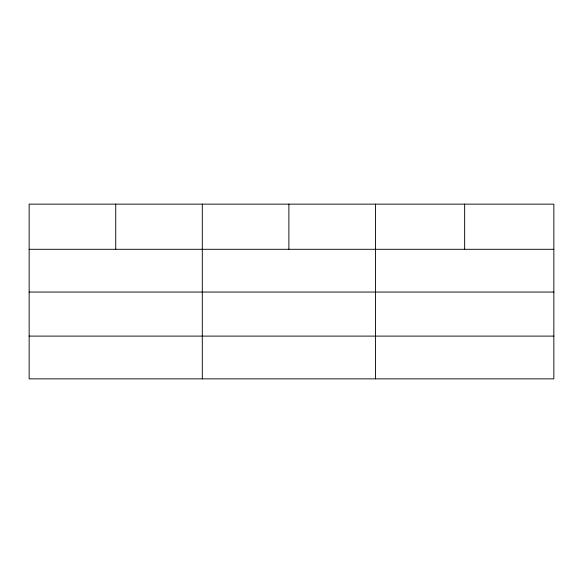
<?xml version="1.0" encoding="UTF-8"?>
<svg xmlns="http://www.w3.org/2000/svg" width="583" height="583" viewBox="0 0 583 583"><rect width="100%" height="100%" fill="white"/><g stroke="black" fill="none" stroke-linecap="round" stroke-linejoin="round"><path stroke-width="0.87" d="M553.85 292.054L553.85 204.137L29.15 204.137L29.15 378.863L553.85 378.863L553.85 292.054L29.15 292.054M29.15 249.298L553.85 249.298M29.15 336.107L553.85 336.107M464.651 204.137L464.651 249.298M375.452 204.137L375.452 378.863M288.876 204.137L288.876 249.298M202.301 204.137L202.301 378.863M115.726 204.137L115.726 249.298"/></g></svg>
